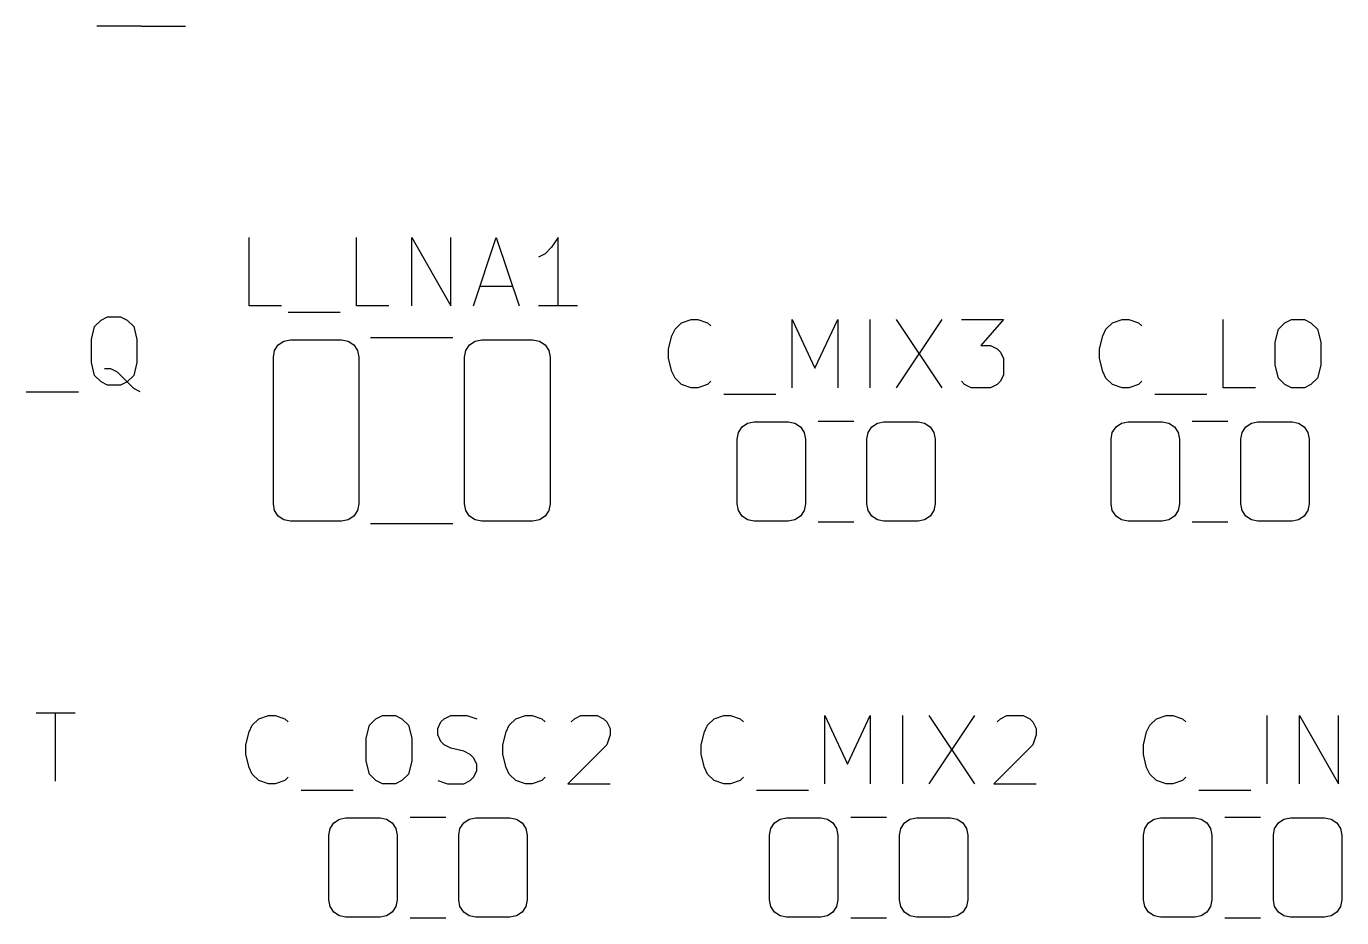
# Model space of a CAD drawing. Extents: x -0.18 to 2, y -0.2 to 1.93.
# Drawn here: x 1.146 to 1.904, y -0.199 to 0.315 of the extents above; entities that cross this region are included whole.
import ezdxf

# ---------------------------------------------------------------- set-up
doc = ezdxf.new("R2010")
doc.units = 0
doc.header["$MEASUREMENT"] = 0
doc.layers.add('BLACK', color=7, linetype='CONTINUOUS')
doc.layers.add('LYELLOW', color=51, linetype='CONTINUOUS')

msp = doc.modelspace()

# ---------------------------------------------------------------- linework, layer by layer
at = {"layer": 'BLACK', "linetype": 'CONTINUOUS'}
for p, q in [((1.28927, 0.12784), (1.2914, 0.13103)), ((1.28927, 0.12784), (1.2914, 0.13103)), ((1.2914, 0.13103), (1.29459, 0.13317)), ((1.2914, 0.13103), (1.29459, 0.13317)), ((1.29459, 0.13317), (1.29836, 0.13392)), ((1.29459, 0.13317), (1.29836, 0.13392)), ((1.29836, 0.13392), (1.32789, 0.13392)), ((1.29836, 0.13392), (1.32789, 0.13392)), ((1.32789, 0.13392), (1.33165, 0.13317)), ((1.32789, 0.13392), (1.33165, 0.13317)), ((1.33165, 0.13317), (1.33485, 0.13103)), ((1.33165, 0.13317), (1.33485, 0.13103)), ((1.33485, 0.13103), (1.33698, 0.12784)), ((1.33485, 0.13103), (1.33698, 0.12784)), ((1.3995, 0.12784), (1.40164, 0.13103)), ((1.3995, 0.12784), (1.40164, 0.13103)), ((1.40164, 0.13103), (1.40483, 0.13317)), ((1.40164, 0.13103), (1.40483, 0.13317)), ((1.40483, 0.13317), (1.4086, 0.13392)), ((1.40483, 0.13317), (1.4086, 0.13392)), ((1.4086, 0.13392), (1.43812, 0.13392)), ((1.4086, 0.13392), (1.43812, 0.13392)), ((1.43812, 0.13392), (1.44189, 0.13317)), ((1.43812, 0.13392), (1.44189, 0.13317)), ((1.44189, 0.13317), (1.44508, 0.13103)), ((1.44189, 0.13317), (1.44508, 0.13103)), ((1.44508, 0.13103), (1.44722, 0.12784)), ((1.44508, 0.13103), (1.44722, 0.12784)), ((1.28852, 0.12407), (1.28927, 0.12784)), ((1.28852, 0.12407), (1.28927, 0.12784)), ((1.28852, 0.03943), (1.28852, 0.12407)), ((1.28852, 0.03943), (1.28852, 0.12407)), ((1.33698, 0.12784), (1.33773, 0.12407)), ((1.33698, 0.12784), (1.33773, 0.12407)), ((1.33773, 0.12407), (1.33773, 0.03943)), ((1.33773, 0.12407), (1.33773, 0.03943)), ((1.39875, 0.12407), (1.3995, 0.12784)), ((1.39875, 0.12407), (1.3995, 0.12784)), ((1.39875, 0.03943), (1.39875, 0.12407)), ((1.39875, 0.03943), (1.39875, 0.12407)), ((1.44722, 0.12784), (1.44797, 0.12407)), ((1.44722, 0.12784), (1.44797, 0.12407)), ((1.44797, 0.12407), (1.44797, 0.03943)), ((1.44797, 0.12407), (1.44797, 0.03943)), ((1.55647, 0.0806), (1.5586, 0.08379)), ((1.55647, 0.0806), (1.5586, 0.08379)), ((1.5586, 0.08379), (1.56179, 0.08592)), ((1.5586, 0.08379), (1.56179, 0.08592)), ((1.56179, 0.08592), (1.56556, 0.08667)), ((1.56179, 0.08592), (1.56556, 0.08667)), ((1.56556, 0.08667), (1.58525, 0.08667)), ((1.56556, 0.08667), (1.58525, 0.08667)), ((1.58525, 0.08667), (1.58901, 0.08592)), ((1.58525, 0.08667), (1.58901, 0.08592)), ((1.58901, 0.08592), (1.59221, 0.08379)), ((1.58901, 0.08592), (1.59221, 0.08379)), ((1.59221, 0.08379), (1.59434, 0.0806)), ((1.59221, 0.08379), (1.59434, 0.0806)), ((1.63127, 0.0806), (1.6334, 0.08379)), ((1.63127, 0.0806), (1.6334, 0.08379)), ((1.6334, 0.08379), (1.6366, 0.08592)), ((1.6334, 0.08379), (1.6366, 0.08592)), ((1.6366, 0.08592), (1.64036, 0.08667)), ((1.6366, 0.08592), (1.64036, 0.08667)), ((1.64036, 0.08667), (1.66005, 0.08667)), ((1.64036, 0.08667), (1.66005, 0.08667)), ((1.66005, 0.08667), (1.66382, 0.08592)), ((1.66005, 0.08667), (1.66382, 0.08592)), ((1.66382, 0.08592), (1.66701, 0.08379)), ((1.66382, 0.08592), (1.66701, 0.08379)), ((1.66701, 0.08379), (1.66914, 0.0806)), ((1.66701, 0.08379), (1.66914, 0.0806)), ((1.77197, 0.0806), (1.77411, 0.08379)), ((1.77197, 0.0806), (1.77411, 0.08379)), ((1.77411, 0.08379), (1.7773, 0.08592)), ((1.77411, 0.08379), (1.7773, 0.08592)), ((1.7773, 0.08592), (1.78106, 0.08667)), ((1.7773, 0.08592), (1.78106, 0.08667)), ((1.78106, 0.08667), (1.80075, 0.08667)), ((1.78106, 0.08667), (1.80075, 0.08667)), ((1.80075, 0.08667), (1.80452, 0.08592)), ((1.80075, 0.08667), (1.80452, 0.08592)), ((1.80452, 0.08592), (1.80771, 0.08379)), ((1.80452, 0.08592), (1.80771, 0.08379)), ((1.80771, 0.08379), (1.80984, 0.0806)), ((1.80771, 0.08379), (1.80984, 0.0806)), ((1.84677, 0.0806), (1.84891, 0.08379)), ((1.84677, 0.0806), (1.84891, 0.08379)), ((1.84891, 0.08379), (1.8521, 0.08592)), ((1.84891, 0.08379), (1.8521, 0.08592)), ((1.8521, 0.08592), (1.85587, 0.08667)), ((1.8521, 0.08592), (1.85587, 0.08667)), ((1.85587, 0.08667), (1.87555, 0.08667)), ((1.85587, 0.08667), (1.87555, 0.08667)), ((1.87555, 0.08667), (1.87932, 0.08592)), ((1.87555, 0.08667), (1.87932, 0.08592)), ((1.87932, 0.08592), (1.88251, 0.08379)), ((1.87932, 0.08592), (1.88251, 0.08379)), ((1.88251, 0.08379), (1.88465, 0.0806)), ((1.88251, 0.08379), (1.88465, 0.0806)), ((1.55572, 0.07683), (1.55647, 0.0806)), ((1.55572, 0.07683), (1.55647, 0.0806)), ((1.55572, 0.03943), (1.55572, 0.07683)), ((1.55572, 0.03943), (1.55572, 0.07683)), ((1.59434, 0.0806), (1.59509, 0.07683)), ((1.59434, 0.0806), (1.59509, 0.07683)), ((1.59509, 0.07683), (1.59509, 0.03943)), ((1.59509, 0.07683), (1.59509, 0.03943)), ((1.63052, 0.07683), (1.63127, 0.0806)), ((1.63052, 0.07683), (1.63127, 0.0806)), ((1.63052, 0.03943), (1.63052, 0.07683)), ((1.63052, 0.03943), (1.63052, 0.07683)), ((1.66914, 0.0806), (1.66989, 0.07683)), ((1.66914, 0.0806), (1.66989, 0.07683)), ((1.66989, 0.07683), (1.66989, 0.03943)), ((1.66989, 0.07683), (1.66989, 0.03943)), ((1.77122, 0.07683), (1.77197, 0.0806)), ((1.77122, 0.07683), (1.77197, 0.0806)), ((1.77122, 0.03943), (1.77122, 0.07683)), ((1.77122, 0.03943), (1.77122, 0.07683)), ((1.80984, 0.0806), (1.81059, 0.07683)), ((1.80984, 0.0806), (1.81059, 0.07683)), ((1.81059, 0.07683), (1.81059, 0.03943)), ((1.81059, 0.07683), (1.81059, 0.03943)), ((1.84603, 0.07683), (1.84677, 0.0806)), ((1.84603, 0.07683), (1.84677, 0.0806)), ((1.84603, 0.03943), (1.84603, 0.07683)), ((1.84603, 0.03943), (1.84603, 0.07683)), ((1.88465, 0.0806), (1.8854, 0.07683)), ((1.88465, 0.0806), (1.8854, 0.07683)), ((1.8854, 0.07683), (1.8854, 0.03943)), ((1.8854, 0.07683), (1.8854, 0.03943)), ((1.28927, 0.03566), (1.28852, 0.03943)), ((1.28927, 0.03566), (1.28852, 0.03943)), ((1.33773, 0.03943), (1.33698, 0.03566)), ((1.33773, 0.03943), (1.33698, 0.03566)), ((1.3995, 0.03566), (1.39875, 0.03943)), ((1.3995, 0.03566), (1.39875, 0.03943)), ((1.44797, 0.03943), (1.44722, 0.03566)), ((1.44797, 0.03943), (1.44722, 0.03566)), ((1.55647, 0.03566), (1.55572, 0.03943)), ((1.55647, 0.03566), (1.55572, 0.03943)), ((1.59509, 0.03943), (1.59434, 0.03566)), ((1.59509, 0.03943), (1.59434, 0.03566)), ((1.63127, 0.03566), (1.63052, 0.03943)), ((1.63127, 0.03566), (1.63052, 0.03943)), ((1.66989, 0.03943), (1.66914, 0.03566)), ((1.66989, 0.03943), (1.66914, 0.03566)), ((1.77197, 0.03566), (1.77122, 0.03943)), ((1.77197, 0.03566), (1.77122, 0.03943)), ((1.81059, 0.03943), (1.80984, 0.03566)), ((1.81059, 0.03943), (1.80984, 0.03566)), ((1.84677, 0.03566), (1.84603, 0.03943)), ((1.84677, 0.03566), (1.84603, 0.03943)), ((1.8854, 0.03943), (1.88465, 0.03566)), ((1.8854, 0.03943), (1.88465, 0.03566)), ((1.2914, 0.03247), (1.28927, 0.03566)), ((1.2914, 0.03247), (1.28927, 0.03566)), ((1.29459, 0.03034), (1.2914, 0.03247)), ((1.29459, 0.03034), (1.2914, 0.03247)), ((1.29836, 0.02959), (1.29459, 0.03034)), ((1.29836, 0.02959), (1.29459, 0.03034)), ((1.33165, 0.03034), (1.32789, 0.02959)), ((1.33165, 0.03034), (1.32789, 0.02959)), ((1.33485, 0.03247), (1.33165, 0.03034)), ((1.33485, 0.03247), (1.33165, 0.03034)), ((1.33698, 0.03566), (1.33485, 0.03247)), ((1.33698, 0.03566), (1.33485, 0.03247)), ((1.40164, 0.03247), (1.3995, 0.03566)), ((1.40164, 0.03247), (1.3995, 0.03566)), ((1.40483, 0.03034), (1.40164, 0.03247)), ((1.40483, 0.03034), (1.40164, 0.03247)), ((1.4086, 0.02959), (1.40483, 0.03034)), ((1.4086, 0.02959), (1.40483, 0.03034)), ((1.44189, 0.03034), (1.43812, 0.02959)), ((1.44189, 0.03034), (1.43812, 0.02959)), ((1.44508, 0.03247), (1.44189, 0.03034)), ((1.44508, 0.03247), (1.44189, 0.03034)), ((1.44722, 0.03566), (1.44508, 0.03247)), ((1.44722, 0.03566), (1.44508, 0.03247)), ((1.5586, 0.03247), (1.55647, 0.03566)), ((1.5586, 0.03247), (1.55647, 0.03566)), ((1.56179, 0.03034), (1.5586, 0.03247)), ((1.56179, 0.03034), (1.5586, 0.03247)), ((1.56556, 0.02959), (1.56179, 0.03034)), ((1.56556, 0.02959), (1.56179, 0.03034)), ((1.58901, 0.03034), (1.58525, 0.02959)), ((1.58901, 0.03034), (1.58525, 0.02959)), ((1.59221, 0.03247), (1.58901, 0.03034)), ((1.59221, 0.03247), (1.58901, 0.03034)), ((1.59434, 0.03566), (1.59221, 0.03247)), ((1.59434, 0.03566), (1.59221, 0.03247)), ((1.6334, 0.03247), (1.63127, 0.03566)), ((1.6334, 0.03247), (1.63127, 0.03566)), ((1.6366, 0.03034), (1.6334, 0.03247)), ((1.6366, 0.03034), (1.6334, 0.03247)), ((1.64036, 0.02959), (1.6366, 0.03034)), ((1.64036, 0.02959), (1.6366, 0.03034)), ((1.66382, 0.03034), (1.66005, 0.02959)), ((1.66382, 0.03034), (1.66005, 0.02959)), ((1.66701, 0.03247), (1.66382, 0.03034)), ((1.66701, 0.03247), (1.66382, 0.03034)), ((1.66914, 0.03566), (1.66701, 0.03247)), ((1.66914, 0.03566), (1.66701, 0.03247)), ((1.77411, 0.03247), (1.77197, 0.03566)), ((1.77411, 0.03247), (1.77197, 0.03566)), ((1.7773, 0.03034), (1.77411, 0.03247)), ((1.7773, 0.03034), (1.77411, 0.03247)), ((1.78106, 0.02959), (1.7773, 0.03034)), ((1.78106, 0.02959), (1.7773, 0.03034)), ((1.80452, 0.03034), (1.80075, 0.02959)), ((1.80452, 0.03034), (1.80075, 0.02959)), ((1.80771, 0.03247), (1.80452, 0.03034)), ((1.80771, 0.03247), (1.80452, 0.03034)), ((1.80984, 0.03566), (1.80771, 0.03247)), ((1.80984, 0.03566), (1.80771, 0.03247)), ((1.84891, 0.03247), (1.84677, 0.03566)), ((1.84891, 0.03247), (1.84677, 0.03566)), ((1.8521, 0.03034), (1.84891, 0.03247)), ((1.8521, 0.03034), (1.84891, 0.03247)), ((1.85587, 0.02959), (1.8521, 0.03034)), ((1.85587, 0.02959), (1.8521, 0.03034)), ((1.87932, 0.03034), (1.87555, 0.02959)), ((1.87932, 0.03034), (1.87555, 0.02959)), ((1.88251, 0.03247), (1.87932, 0.03034)), ((1.88251, 0.03247), (1.87932, 0.03034)), ((1.88465, 0.03566), (1.88251, 0.03247)), ((1.88465, 0.03566), (1.88251, 0.03247)), ((1.32789, 0.02959), (1.29836, 0.02959)), ((1.32789, 0.02959), (1.29836, 0.02959)), ((1.43812, 0.02959), (1.4086, 0.02959)), ((1.43812, 0.02959), (1.4086, 0.02959)), ((1.58525, 0.02959), (1.56556, 0.02959)), ((1.58525, 0.02959), (1.56556, 0.02959)), ((1.66005, 0.02959), (1.64036, 0.02959)), ((1.66005, 0.02959), (1.64036, 0.02959)), ((1.80075, 0.02959), (1.78106, 0.02959)), ((1.80075, 0.02959), (1.78106, 0.02959)), ((1.87555, 0.02959), (1.85587, 0.02959)), ((1.87555, 0.02959), (1.85587, 0.02959)), ((1.32341, -0.14442), (1.3266, -0.14228)), ((1.32341, -0.14442), (1.3266, -0.14228)), ((1.3266, -0.14228), (1.33037, -0.14154)), ((1.3266, -0.14228), (1.33037, -0.14154)), ((1.33037, -0.14154), (1.35006, -0.14154)), ((1.33037, -0.14154), (1.35006, -0.14154)), ((1.35006, -0.14154), (1.35382, -0.14228)), ((1.35006, -0.14154), (1.35382, -0.14228)), ((1.35382, -0.14228), (1.35702, -0.14442)), ((1.35382, -0.14228), (1.35702, -0.14442)), ((1.39821, -0.14442), (1.40141, -0.14228)), ((1.39821, -0.14442), (1.40141, -0.14228)), ((1.40141, -0.14228), (1.40517, -0.14154)), ((1.40141, -0.14228), (1.40517, -0.14154)), ((1.40517, -0.14154), (1.42486, -0.14154)), ((1.40517, -0.14154), (1.42486, -0.14154)), ((1.42486, -0.14154), (1.42863, -0.14228)), ((1.42486, -0.14154), (1.42863, -0.14228)), ((1.42863, -0.14228), (1.43182, -0.14442)), ((1.42863, -0.14228), (1.43182, -0.14442)), ((1.57735, -0.14442), (1.58054, -0.14228)), ((1.57735, -0.14442), (1.58054, -0.14228)), ((1.58054, -0.14228), (1.58431, -0.14154)), ((1.58054, -0.14228), (1.58431, -0.14154)), ((1.58431, -0.14154), (1.60399, -0.14154)), ((1.58431, -0.14154), (1.60399, -0.14154)), ((1.60399, -0.14154), (1.60776, -0.14228)), ((1.60399, -0.14154), (1.60776, -0.14228)), ((1.60776, -0.14228), (1.61095, -0.14442)), ((1.60776, -0.14228), (1.61095, -0.14442)), ((1.65215, -0.14442), (1.65534, -0.14228)), ((1.65215, -0.14442), (1.65534, -0.14228)), ((1.65534, -0.14228), (1.65911, -0.14154)), ((1.65534, -0.14228), (1.65911, -0.14154)), ((1.65911, -0.14154), (1.6788, -0.14154)), ((1.65911, -0.14154), (1.6788, -0.14154)), ((1.6788, -0.14154), (1.68256, -0.14228)), ((1.6788, -0.14154), (1.68256, -0.14228)), ((1.68256, -0.14228), (1.68576, -0.14442)), ((1.68256, -0.14228), (1.68576, -0.14442)), ((1.79285, -0.14442), (1.79605, -0.14228)), ((1.79285, -0.14442), (1.79605, -0.14228)), ((1.79605, -0.14228), (1.79981, -0.14154)), ((1.79605, -0.14228), (1.79981, -0.14154)), ((1.79981, -0.14154), (1.8195, -0.14154)), ((1.79981, -0.14154), (1.8195, -0.14154)), ((1.8195, -0.14154), (1.82326, -0.14228)), ((1.8195, -0.14154), (1.82326, -0.14228)), ((1.82326, -0.14228), (1.82646, -0.14442)), ((1.82326, -0.14228), (1.82646, -0.14442)), ((1.86766, -0.14442), (1.87085, -0.14228)), ((1.86766, -0.14442), (1.87085, -0.14228)), ((1.87085, -0.14228), (1.87462, -0.14154)), ((1.87085, -0.14228), (1.87462, -0.14154)), ((1.87462, -0.14154), (1.8943, -0.14154)), ((1.87462, -0.14154), (1.8943, -0.14154)), ((1.8943, -0.14154), (1.89807, -0.14228)), ((1.8943, -0.14154), (1.89807, -0.14228)), ((1.89807, -0.14228), (1.90126, -0.14442)), ((1.89807, -0.14228), (1.90126, -0.14442)), ((1.32053, -0.15138), (1.32128, -0.14761)), ((1.32053, -0.15138), (1.32128, -0.14761)), ((1.32053, -0.18878), (1.32053, -0.15138)), ((1.32053, -0.18878), (1.32053, -0.15138)), ((1.32128, -0.14761), (1.32341, -0.14442)), ((1.32128, -0.14761), (1.32341, -0.14442)), ((1.35702, -0.14442), (1.35915, -0.14761)), ((1.35702, -0.14442), (1.35915, -0.14761)), ((1.35915, -0.14761), (1.3599, -0.15138)), ((1.35915, -0.14761), (1.3599, -0.15138)), ((1.3599, -0.15138), (1.3599, -0.18878)), ((1.3599, -0.15138), (1.3599, -0.18878)), ((1.39533, -0.15138), (1.39608, -0.14761)), ((1.39533, -0.15138), (1.39608, -0.14761)), ((1.39533, -0.18878), (1.39533, -0.15138)), ((1.39533, -0.18878), (1.39533, -0.15138)), ((1.39608, -0.14761), (1.39821, -0.14442)), ((1.39608, -0.14761), (1.39821, -0.14442)), ((1.43182, -0.14442), (1.43395, -0.14761)), ((1.43182, -0.14442), (1.43395, -0.14761)), ((1.43395, -0.14761), (1.4347, -0.15138)), ((1.43395, -0.14761), (1.4347, -0.15138)), ((1.4347, -0.15138), (1.4347, -0.18878)), ((1.4347, -0.15138), (1.4347, -0.18878)), ((1.57447, -0.15138), (1.57521, -0.14761)), ((1.57447, -0.15138), (1.57521, -0.14761)), ((1.57447, -0.18878), (1.57447, -0.15138)), ((1.57447, -0.18878), (1.57447, -0.15138)), ((1.57521, -0.14761), (1.57735, -0.14442)), ((1.57521, -0.14761), (1.57735, -0.14442)), ((1.61095, -0.14442), (1.61309, -0.14761)), ((1.61095, -0.14442), (1.61309, -0.14761)), ((1.61309, -0.14761), (1.61384, -0.15138)), ((1.61309, -0.14761), (1.61384, -0.15138)), ((1.61384, -0.15138), (1.61384, -0.18878)), ((1.61384, -0.15138), (1.61384, -0.18878)), ((1.64927, -0.15138), (1.65002, -0.14761)), ((1.64927, -0.15138), (1.65002, -0.14761)), ((1.64927, -0.18878), (1.64927, -0.15138)), ((1.64927, -0.18878), (1.64927, -0.15138)), ((1.65002, -0.14761), (1.65215, -0.14442)), ((1.65002, -0.14761), (1.65215, -0.14442)), ((1.68576, -0.14442), (1.68789, -0.14761)), ((1.68576, -0.14442), (1.68789, -0.14761)), ((1.68789, -0.14761), (1.68864, -0.15138)), ((1.68789, -0.14761), (1.68864, -0.15138)), ((1.68864, -0.15138), (1.68864, -0.18878)), ((1.68864, -0.15138), (1.68864, -0.18878)), ((1.78997, -0.15138), (1.79072, -0.14761)), ((1.78997, -0.15138), (1.79072, -0.14761)), ((1.78997, -0.18878), (1.78997, -0.15138)), ((1.78997, -0.18878), (1.78997, -0.15138)), ((1.79072, -0.14761), (1.79285, -0.14442)), ((1.79072, -0.14761), (1.79285, -0.14442)), ((1.82646, -0.14442), (1.82859, -0.14761)), ((1.82646, -0.14442), (1.82859, -0.14761)), ((1.82859, -0.14761), (1.82934, -0.15138)), ((1.82859, -0.14761), (1.82934, -0.15138)), ((1.82934, -0.15138), (1.82934, -0.18878)), ((1.82934, -0.15138), (1.82934, -0.18878)), ((1.86477, -0.15138), (1.86552, -0.14761)), ((1.86477, -0.15138), (1.86552, -0.14761)), ((1.86477, -0.18878), (1.86477, -0.15138)), ((1.86477, -0.18878), (1.86477, -0.15138)), ((1.86552, -0.14761), (1.86766, -0.14442)), ((1.86552, -0.14761), (1.86766, -0.14442)), ((1.90126, -0.14442), (1.90339, -0.14761)), ((1.90126, -0.14442), (1.90339, -0.14761)), ((1.90339, -0.14761), (1.90414, -0.15138)), ((1.90339, -0.14761), (1.90414, -0.15138)), ((1.90414, -0.15138), (1.90414, -0.18878)), ((1.90414, -0.15138), (1.90414, -0.18878)), ((1.32128, -0.19255), (1.32053, -0.18878)), ((1.32128, -0.19255), (1.32053, -0.18878)), ((1.3599, -0.18878), (1.35915, -0.19255)), ((1.3599, -0.18878), (1.35915, -0.19255)), ((1.39608, -0.19255), (1.39533, -0.18878)), ((1.39608, -0.19255), (1.39533, -0.18878)), ((1.4347, -0.18878), (1.43395, -0.19255)), ((1.4347, -0.18878), (1.43395, -0.19255)), ((1.57521, -0.19255), (1.57447, -0.18878)), ((1.57521, -0.19255), (1.57447, -0.18878)), ((1.61384, -0.18878), (1.61309, -0.19255)), ((1.61384, -0.18878), (1.61309, -0.19255)), ((1.65002, -0.19255), (1.64927, -0.18878)), ((1.65002, -0.19255), (1.64927, -0.18878)), ((1.68864, -0.18878), (1.68789, -0.19255)), ((1.68864, -0.18878), (1.68789, -0.19255)), ((1.79072, -0.19255), (1.78997, -0.18878)), ((1.79072, -0.19255), (1.78997, -0.18878)), ((1.82934, -0.18878), (1.82859, -0.19255)), ((1.82934, -0.18878), (1.82859, -0.19255)), ((1.86552, -0.19255), (1.86477, -0.18878)), ((1.86552, -0.19255), (1.86477, -0.18878)), ((1.90414, -0.18878), (1.90339, -0.19255)), ((1.90414, -0.18878), (1.90339, -0.19255)), ((1.32341, -0.19574), (1.32128, -0.19255)), ((1.32341, -0.19574), (1.32128, -0.19255)), ((1.3266, -0.19787), (1.32341, -0.19574)), ((1.3266, -0.19787), (1.32341, -0.19574)), ((1.35702, -0.19574), (1.35382, -0.19787)), ((1.35702, -0.19574), (1.35382, -0.19787)), ((1.35915, -0.19255), (1.35702, -0.19574)), ((1.35915, -0.19255), (1.35702, -0.19574)), ((1.39821, -0.19574), (1.39608, -0.19255)), ((1.39821, -0.19574), (1.39608, -0.19255)), ((1.40141, -0.19787), (1.39821, -0.19574)), ((1.40141, -0.19787), (1.39821, -0.19574)), ((1.43182, -0.19574), (1.42863, -0.19787)), ((1.43182, -0.19574), (1.42863, -0.19787)), ((1.43395, -0.19255), (1.43182, -0.19574)), ((1.43395, -0.19255), (1.43182, -0.19574)), ((1.57735, -0.19574), (1.57521, -0.19255)), ((1.57735, -0.19574), (1.57521, -0.19255)), ((1.58054, -0.19787), (1.57735, -0.19574)), ((1.58054, -0.19787), (1.57735, -0.19574)), ((1.61095, -0.19574), (1.60776, -0.19787)), ((1.61095, -0.19574), (1.60776, -0.19787)), ((1.61309, -0.19255), (1.61095, -0.19574)), ((1.61309, -0.19255), (1.61095, -0.19574)), ((1.65215, -0.19574), (1.65002, -0.19255)), ((1.65215, -0.19574), (1.65002, -0.19255)), ((1.65534, -0.19787), (1.65215, -0.19574)), ((1.65534, -0.19787), (1.65215, -0.19574)), ((1.68576, -0.19574), (1.68256, -0.19787)), ((1.68576, -0.19574), (1.68256, -0.19787)), ((1.68789, -0.19255), (1.68576, -0.19574)), ((1.68789, -0.19255), (1.68576, -0.19574)), ((1.79285, -0.19574), (1.79072, -0.19255)), ((1.79285, -0.19574), (1.79072, -0.19255)), ((1.79605, -0.19787), (1.79285, -0.19574)), ((1.79605, -0.19787), (1.79285, -0.19574)), ((1.82646, -0.19574), (1.82326, -0.19787)), ((1.82646, -0.19574), (1.82326, -0.19787)), ((1.82859, -0.19255), (1.82646, -0.19574)), ((1.82859, -0.19255), (1.82646, -0.19574)), ((1.86766, -0.19574), (1.86552, -0.19255)), ((1.86766, -0.19574), (1.86552, -0.19255)), ((1.87085, -0.19787), (1.86766, -0.19574)), ((1.87085, -0.19787), (1.86766, -0.19574)), ((1.90126, -0.19574), (1.89807, -0.19787)), ((1.90126, -0.19574), (1.89807, -0.19787)), ((1.90339, -0.19255), (1.90126, -0.19574)), ((1.90339, -0.19255), (1.90126, -0.19574)), ((1.33037, -0.19862), (1.3266, -0.19787)), ((1.33037, -0.19862), (1.3266, -0.19787)), ((1.35006, -0.19862), (1.33037, -0.19862)), ((1.35006, -0.19862), (1.33037, -0.19862)), ((1.35382, -0.19787), (1.35006, -0.19862)), ((1.35382, -0.19787), (1.35006, -0.19862)), ((1.40517, -0.19862), (1.40141, -0.19787)), ((1.40517, -0.19862), (1.40141, -0.19787)), ((1.42486, -0.19862), (1.40517, -0.19862)), ((1.42486, -0.19862), (1.40517, -0.19862)), ((1.42863, -0.19787), (1.42486, -0.19862)), ((1.42863, -0.19787), (1.42486, -0.19862)), ((1.58431, -0.19862), (1.58054, -0.19787)), ((1.58431, -0.19862), (1.58054, -0.19787)), ((1.60399, -0.19862), (1.58431, -0.19862)), ((1.60399, -0.19862), (1.58431, -0.19862)), ((1.60776, -0.19787), (1.60399, -0.19862)), ((1.60776, -0.19787), (1.60399, -0.19862)), ((1.65911, -0.19862), (1.65534, -0.19787)), ((1.65911, -0.19862), (1.65534, -0.19787)), ((1.6788, -0.19862), (1.65911, -0.19862)), ((1.6788, -0.19862), (1.65911, -0.19862)), ((1.68256, -0.19787), (1.6788, -0.19862)), ((1.68256, -0.19787), (1.6788, -0.19862)), ((1.79981, -0.19862), (1.79605, -0.19787)), ((1.79981, -0.19862), (1.79605, -0.19787)), ((1.8195, -0.19862), (1.79981, -0.19862)), ((1.8195, -0.19862), (1.79981, -0.19862)), ((1.82326, -0.19787), (1.8195, -0.19862)), ((1.82326, -0.19787), (1.8195, -0.19862)), ((1.87462, -0.19862), (1.87085, -0.19787)), ((1.87462, -0.19862), (1.87085, -0.19787)), ((1.8943, -0.19862), (1.87462, -0.19862)), ((1.8943, -0.19862), (1.87462, -0.19862)), ((1.89807, -0.19787), (1.8943, -0.19862)), ((1.89807, -0.19787), (1.8943, -0.19862))]:
    msp.add_line(p, q, dxfattribs=at)
at = {"layer": 'LYELLOW', "linetype": 'CONTINUOUS'}
for p, q in [((1.21241, 0.31469), (1.18682, 0.31469)), ((1.21241, 0.31469), (1.238, 0.31469)), ((1.2745, 0.15361), (1.2745, 0.19298)), ((1.33637, 0.15361), (1.33637, 0.19298)), ((1.36824, 0.15361), (1.36824, 0.19298)), ((1.36824, 0.19298), (1.39074, 0.15361)), ((1.39074, 0.15361), (1.39074, 0.19298)), ((1.40386, 0.15361), (1.41699, 0.19298)), ((1.41699, 0.19298), (1.43011, 0.15361)), ((1.45261, 0.19298), (1.44886, 0.18736)), ((1.45261, 0.15361), (1.45261, 0.19298)), ((1.44511, 0.18361), (1.44136, 0.18173)), ((1.44886, 0.18736), (1.44511, 0.18361)), ((1.40761, 0.16486), (1.42636, 0.16486)), ((1.29325, 0.15361), (1.2745, 0.15361)), ((1.35512, 0.15361), (1.33637, 0.15361)), ((1.46385, 0.15361), (1.44136, 0.15361)), ((1.18555, 0.14161), (1.1893, 0.14536)), ((1.1893, 0.14536), (1.19304, 0.14723)), ((1.19304, 0.14723), (1.20054, 0.14723)), ((1.20054, 0.14723), (1.20429, 0.14536)), ((1.20429, 0.14536), (1.20804, 0.14161)), ((1.297, 0.14986), (1.327, 0.14986)), ((1.52375, 0.14386), (1.52938, 0.14574)), ((1.52938, 0.14574), (1.53313, 0.14574)), ((1.53313, 0.14574), (1.53875, 0.14386)), ((1.5875, 0.10637), (1.5875, 0.14574)), ((1.5875, 0.14574), (1.60062, 0.11761)), ((1.60062, 0.11761), (1.61374, 0.14574)), ((1.61374, 0.14574), (1.61374, 0.10637)), ((1.63249, 0.10637), (1.63249, 0.14574)), ((1.64749, 0.14574), (1.67373, 0.10637)), ((1.67373, 0.14574), (1.64749, 0.10637)), ((1.68498, 0.14574), (1.70936, 0.14574)), ((1.70936, 0.14574), (1.69623, 0.13074)), ((1.77207, 0.14386), (1.77769, 0.14574)), ((1.77769, 0.14574), (1.78144, 0.14574)), ((1.78144, 0.14574), (1.78706, 0.14386)), ((1.83581, 0.10637), (1.83581, 0.14574)), ((1.87143, 0.14386), (1.87518, 0.14574)), ((1.87518, 0.14574), (1.88268, 0.14574)), ((1.88268, 0.14574), (1.88643, 0.14386)), ((1.18367, 0.13411), (1.18555, 0.14161)), ((1.20804, 0.14161), (1.20992, 0.13411)), ((1.51813, 0.13636), (1.52, 0.14011)), ((1.52, 0.14011), (1.52375, 0.14386)), ((1.53875, 0.14386), (1.54063, 0.14199)), ((1.76644, 0.13636), (1.76832, 0.14011)), ((1.76832, 0.14011), (1.77207, 0.14386)), ((1.78706, 0.14386), (1.78894, 0.14199)), ((1.8658, 0.13261), (1.86768, 0.14011)), ((1.86768, 0.14011), (1.87143, 0.14386)), ((1.88643, 0.14386), (1.89018, 0.14011)), ((1.89018, 0.14011), (1.89205, 0.13261)), ((1.18367, 0.12098), (1.18367, 0.13411)), ((1.20992, 0.13411), (1.20992, 0.12098)), ((1.34454, 0.1353), (1.39194, 0.1353)), ((1.51625, 0.12886), (1.51813, 0.13636)), ((1.51625, 0.12324), (1.51625, 0.12886)), ((1.69623, 0.13074), (1.70186, 0.13074)), ((1.70186, 0.13074), (1.70561, 0.12886)), ((1.70561, 0.12886), (1.70748, 0.12699)), ((1.76457, 0.12886), (1.76644, 0.13636)), ((1.76457, 0.12324), (1.76457, 0.12886)), ((1.8658, 0.11949), (1.8658, 0.13261)), ((1.89205, 0.13261), (1.89205, 0.11949)), ((1.51813, 0.11574), (1.51625, 0.12324)), ((1.70748, 0.12699), (1.70936, 0.12324)), ((1.70936, 0.12324), (1.70936, 0.11386)), ((1.76644, 0.11574), (1.76457, 0.12324)), ((1.18555, 0.11349), (1.18367, 0.12098)), ((1.19492, 0.11724), (1.19117, 0.11724)), ((1.19867, 0.11536), (1.19492, 0.11724)), ((1.20429, 0.10974), (1.19867, 0.11536)), ((1.20992, 0.12098), (1.20804, 0.11349)), ((1.52, 0.11199), (1.51813, 0.11574)), ((1.70936, 0.11386), (1.70748, 0.11011)), ((1.76832, 0.11199), (1.76644, 0.11574)), ((1.86768, 0.11199), (1.8658, 0.11949)), ((1.89205, 0.11949), (1.89018, 0.11199)), ((1.1893, 0.10974), (1.18555, 0.11349)), ((1.19304, 0.10786), (1.1893, 0.10974)), ((1.20054, 0.10786), (1.19304, 0.10786)), ((1.20429, 0.10974), (1.20054, 0.10786)), ((1.20804, 0.11349), (1.20429, 0.10974)), ((1.20804, 0.10599), (1.20429, 0.10974)), ((1.52375, 0.10824), (1.52, 0.11199)), ((1.52938, 0.10637), (1.52375, 0.10824)), ((1.53313, 0.10637), (1.52938, 0.10637)), ((1.53875, 0.10824), (1.53313, 0.10637)), ((1.54063, 0.11011), (1.53875, 0.10824)), ((1.68686, 0.10824), (1.68498, 0.11011)), ((1.69061, 0.10637), (1.68686, 0.10824)), ((1.70186, 0.10637), (1.69061, 0.10637)), ((1.70561, 0.10824), (1.70186, 0.10637)), ((1.70748, 0.11011), (1.70561, 0.10824)), ((1.77207, 0.10824), (1.76832, 0.11199)), ((1.77769, 0.10637), (1.77207, 0.10824)), ((1.78144, 0.10637), (1.77769, 0.10637)), ((1.78706, 0.10824), (1.78144, 0.10637)), ((1.78894, 0.11011), (1.78706, 0.10824)), ((1.85456, 0.10637), (1.83581, 0.10637)), ((1.87143, 0.10824), (1.86768, 0.11199)), ((1.87518, 0.10637), (1.87143, 0.10824)), ((1.88268, 0.10637), (1.87518, 0.10637)), ((1.88643, 0.10824), (1.88268, 0.10637)), ((1.89018, 0.11199), (1.88643, 0.10824)), ((1.14618, 0.10411), (1.17617, 0.10411)), ((1.21179, 0.10411), (1.20804, 0.10599)), ((1.54813, 0.10262), (1.57812, 0.10262)), ((1.79644, 0.10262), (1.82643, 0.10262)), ((1.60252, 0.08707), (1.62309, 0.08707)), ((1.81802, 0.08707), (1.83859, 0.08707)), ((1.34454, 0.02821), (1.39194, 0.02821)), ((1.60252, 0.02919), (1.62309, 0.02919)), ((1.81802, 0.02919), (1.83859, 0.02919)), ((1.1518, -0.08098), (1.1743, -0.08098)), ((1.16305, -0.12035), (1.16305, -0.08098)), ((1.28013, -0.08435), (1.28575, -0.08247)), ((1.28575, -0.08247), (1.2895, -0.08247)), ((1.2895, -0.08247), (1.29513, -0.08435)), ((1.34762, -0.08435), (1.35137, -0.08247)), ((1.35137, -0.08247), (1.35887, -0.08247)), ((1.35887, -0.08247), (1.36262, -0.08435)), ((1.38699, -0.08435), (1.39074, -0.08247)), ((1.39074, -0.08247), (1.40011, -0.08247)), ((1.40011, -0.08247), (1.40574, -0.08435)), ((1.42823, -0.08435), (1.43386, -0.08247)), ((1.43386, -0.08247), (1.43761, -0.08247)), ((1.43761, -0.08247), (1.44323, -0.08435)), ((1.46198, -0.08435), (1.46573, -0.08247)), ((1.46573, -0.08247), (1.4751, -0.08247)), ((1.4751, -0.08247), (1.47885, -0.08435)), ((1.5425, -0.08435), (1.54813, -0.08247)), ((1.54813, -0.08247), (1.55187, -0.08247)), ((1.55187, -0.08247), (1.5575, -0.08435)), ((1.60624, -0.12184), (1.60624, -0.08247)), ((1.60624, -0.08247), (1.61937, -0.11059)), ((1.61937, -0.11059), (1.63249, -0.08247)), ((1.63249, -0.08247), (1.63249, -0.12184)), ((1.65124, -0.12184), (1.65124, -0.08247)), ((1.66624, -0.08247), (1.69248, -0.12184)), ((1.69248, -0.08247), (1.66624, -0.12184)), ((1.70748, -0.08435), (1.71123, -0.08247)), ((1.71123, -0.08247), (1.7206, -0.08247)), ((1.7206, -0.08247), (1.72435, -0.08435)), ((1.79738, -0.08435), (1.803, -0.08247)), ((1.803, -0.08247), (1.80675, -0.08247)), ((1.80675, -0.08247), (1.81237, -0.08435)), ((1.86112, -0.12184), (1.86112, -0.08247)), ((1.87986, -0.12184), (1.87986, -0.08247)), ((1.87986, -0.08247), (1.90236, -0.12184)), ((1.90236, -0.12184), (1.90236, -0.08247)), ((1.2745, -0.09185), (1.27638, -0.0881)), ((1.27638, -0.0881), (1.28013, -0.08435)), ((1.29513, -0.08435), (1.297, -0.08622)), ((1.34199, -0.0956), (1.34387, -0.0881)), ((1.34387, -0.0881), (1.34762, -0.08435)), ((1.36262, -0.08435), (1.36637, -0.0881)), ((1.36637, -0.0881), (1.36824, -0.0956)), ((1.38324, -0.08997), (1.38511, -0.08622)), ((1.38324, -0.09372), (1.38324, -0.08997)), ((1.38511, -0.08622), (1.38699, -0.08435)), ((1.42261, -0.09185), (1.42448, -0.0881)), ((1.42448, -0.0881), (1.42823, -0.08435)), ((1.44323, -0.08435), (1.44511, -0.08622)), ((1.4601, -0.08622), (1.46198, -0.08435)), ((1.47885, -0.08435), (1.48073, -0.08622)), ((1.48073, -0.08622), (1.4826, -0.08997)), ((1.4826, -0.08997), (1.4826, -0.09372)), ((1.53688, -0.09185), (1.53875, -0.0881)), ((1.53875, -0.0881), (1.5425, -0.08435)), ((1.5575, -0.08435), (1.55937, -0.08622)), ((1.70561, -0.08622), (1.70748, -0.08435)), ((1.72435, -0.08435), (1.72623, -0.08622)), ((1.72623, -0.08622), (1.7281, -0.08997)), ((1.7281, -0.08997), (1.7281, -0.09372)), ((1.79175, -0.09185), (1.79363, -0.0881)), ((1.79363, -0.0881), (1.79738, -0.08435)), ((1.81237, -0.08435), (1.81425, -0.08622)), ((1.27263, -0.09935), (1.2745, -0.09185)), ((1.34199, -0.10872), (1.34199, -0.0956)), ((1.36824, -0.0956), (1.36824, -0.10872)), ((1.38511, -0.09747), (1.38324, -0.09372)), ((1.38699, -0.09935), (1.38511, -0.09747)), ((1.42073, -0.09935), (1.42261, -0.09185)), ((1.4826, -0.09372), (1.48073, -0.09935)), ((1.535, -0.09935), (1.53688, -0.09185)), ((1.7281, -0.09372), (1.72623, -0.09935)), ((1.78988, -0.09935), (1.79175, -0.09185)), ((1.27263, -0.10497), (1.27263, -0.09935)), ((1.2745, -0.11247), (1.27263, -0.10497)), ((1.39074, -0.10122), (1.38699, -0.09935)), ((1.39824, -0.1031), (1.39074, -0.10122)), ((1.40199, -0.10497), (1.39824, -0.1031)), ((1.40386, -0.10685), (1.40199, -0.10497)), ((1.42073, -0.10497), (1.42073, -0.09935)), ((1.42261, -0.11247), (1.42073, -0.10497)), ((1.48073, -0.09935), (1.45823, -0.12184)), ((1.535, -0.10497), (1.535, -0.09935)), ((1.53688, -0.11247), (1.535, -0.10497)), ((1.72623, -0.09935), (1.70373, -0.12184)), ((1.78988, -0.10497), (1.78988, -0.09935)), ((1.79175, -0.11247), (1.78988, -0.10497)), ((1.27638, -0.11622), (1.2745, -0.11247)), ((1.34387, -0.11622), (1.34199, -0.10872)), ((1.36824, -0.10872), (1.36637, -0.11622)), ((1.40574, -0.11059), (1.40386, -0.10685)), ((1.40574, -0.11434), (1.40574, -0.11059)), ((1.42448, -0.11622), (1.42261, -0.11247)), ((1.53875, -0.11622), (1.53688, -0.11247)), ((1.79363, -0.11622), (1.79175, -0.11247)), ((1.28013, -0.11997), (1.27638, -0.11622)), ((1.28575, -0.12184), (1.28013, -0.11997)), ((1.29513, -0.11997), (1.2895, -0.12184)), ((1.297, -0.11809), (1.29513, -0.11997)), ((1.34762, -0.11997), (1.34387, -0.11622)), ((1.35137, -0.12184), (1.34762, -0.11997)), ((1.36262, -0.11997), (1.35887, -0.12184)), ((1.36637, -0.11622), (1.36262, -0.11997)), ((1.38324, -0.11997), (1.38886, -0.12184)), ((1.39824, -0.12184), (1.40199, -0.11997)), ((1.40199, -0.11997), (1.40386, -0.11809)), ((1.40386, -0.11809), (1.40574, -0.11434)), ((1.42823, -0.11997), (1.42448, -0.11622)), ((1.43386, -0.12184), (1.42823, -0.11997)), ((1.44323, -0.11997), (1.43761, -0.12184)), ((1.44511, -0.11809), (1.44323, -0.11997)), ((1.5425, -0.11997), (1.53875, -0.11622)), ((1.54813, -0.12184), (1.5425, -0.11997)), ((1.5575, -0.11997), (1.55187, -0.12184)), ((1.55937, -0.11809), (1.5575, -0.11997)), ((1.79738, -0.11997), (1.79363, -0.11622)), ((1.803, -0.12184), (1.79738, -0.11997)), ((1.81237, -0.11997), (1.80675, -0.12184)), ((1.81425, -0.11809), (1.81237, -0.11997)), ((1.2895, -0.12184), (1.28575, -0.12184)), ((1.3045, -0.12559), (1.3345, -0.12559)), ((1.35887, -0.12184), (1.35137, -0.12184)), ((1.38886, -0.12184), (1.39824, -0.12184)), ((1.43761, -0.12184), (1.43386, -0.12184)), ((1.45823, -0.12184), (1.4826, -0.12184)), ((1.55187, -0.12184), (1.54813, -0.12184)), ((1.56687, -0.12559), (1.59687, -0.12559)), ((1.70373, -0.12184), (1.7281, -0.12184)), ((1.80675, -0.12184), (1.803, -0.12184)), ((1.82175, -0.12559), (1.85174, -0.12559)), ((1.36733, -0.14114), (1.3879, -0.14114)), ((1.62127, -0.14114), (1.64184, -0.14114)), ((1.83677, -0.14114), (1.85734, -0.14114)), ((1.36733, -0.19902), (1.3879, -0.19902)), ((1.62127, -0.19902), (1.64184, -0.19902)), ((1.83677, -0.19902), (1.85734, -0.19902))]:
    msp.add_line(p, q, dxfattribs=at)

doc.saveas('drawing.dxf')
